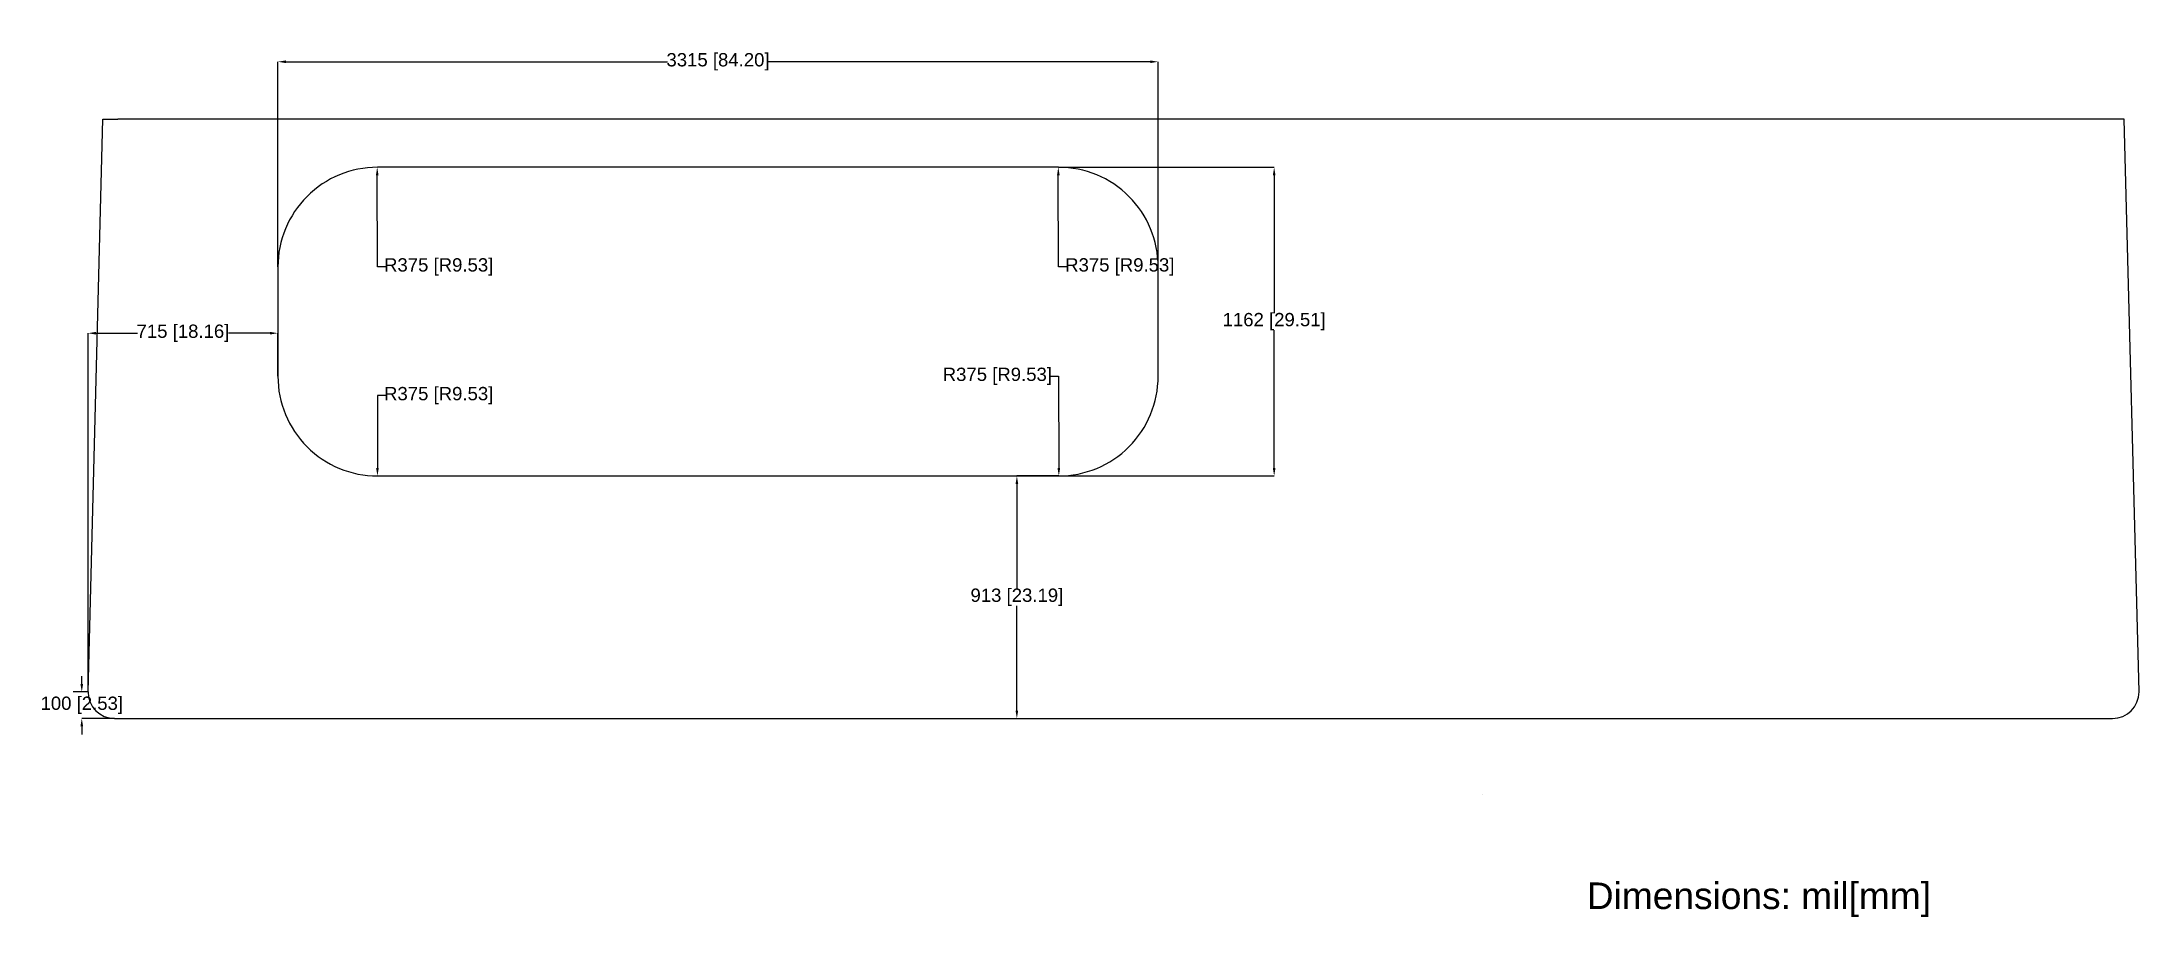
# Model space of a CAD drawing. Extents: x -174 to 7724, y -847 to 2447.
import ezdxf

# ---------------------------------------------------------------- set-up
doc = ezdxf.new("R2010")
doc.units = 9
doc.header["$MEASUREMENT"] = 0
doc.layers.add('Dimensions', color=7, linetype='Continuous')
doc.layers.add('Holes', color=7, linetype='Continuous')
doc.styles.get("Standard").update_dxf_attribs({"font": 'Arial.ttf'})
doc.dimstyles.get("Standard").update_dxf_attribs({"dimtxt": 50, "dimasz": 30, "dimexe": 0.18, "dimexo": 0.0625, "dimgap": 0.09, "dimtad": 0, "dimtih": 1, "dimtoh": 1, "dimdec": 0, "dimzin": 0, "dimdsep": 46, "dimtxsty": 'Standard', "dimcen": 20, "dimadec": 0, "dimazin": 0, "dimtfac": 1, "dimtdec": 0, "dimtofl": 0, "dimtmove": 0, "dimatfit": 3, "dimfxl": 1, "dimtolj": 1, "dimtzin": 0, "dimarcsym": 0})

# ---------------------------------------------------------------- blocks, each defined once
blk = doc.blocks.new('*D6')
at = {"layer": 'Defpoints', "color": 0, "transparency": 16777216}
for p in [(0, -0.3), (-23.5, -100), (100, -100)]:
    blk.add_point(p, dxfattribs=at)
at = {"layer": 'Dimensions', "color": 0, "lineweight": -2, "transparency": 16777216}
for p, q in [((-23.5, 29.7), (-23.5, 59.7)), ((-0.1, -0.3), (-23.7, -0.3)), ((99.9, -100), (-23.7, -100)), ((-23.5, -130), (-23.5, -160))]:
    blk.add_line(p, q, dxfattribs=at)
at = {"layer": 'Dimensions', "color": 0, "transparency": 16777216}
for points in [[(-28.5, 29.7), (-18.5, 29.7), (-23.5, -0.3)], [(-28.5, -130), (-18.5, -130), (-23.5, -100)]]:
    blk.add_solid(points, dxfattribs=at)
at = {"layer": 'Dimensions', "color": 0, "transparency": 16777216, "insert": (-23.5, -50.2), "char_height": 50, "attachment_point": 5}
blk.add_mtext('\\A1;100 [2.53]', dxfattribs=at)
blk = doc.blocks.new('*D11')
at = {"layer": 'Defpoints', "color": 0, "transparency": 16777216}
for p in [(3655, 813), (3498, -100), (3498, -100)]:
    blk.add_point(p, dxfattribs=at)
at = {"layer": 'Dimensions', "color": 0, "lineweight": -2, "transparency": 16777216}
for p, q in [((3654.9, 813), (3497.8, 813)), ((3498, 783), (3498, 388.4)), ((3498, -70), (3498, 324.6)), ((3497.9, -100), (3497.8, -100))]:
    blk.add_line(p, q, dxfattribs=at)
at = {"layer": 'Dimensions', "color": 0, "transparency": 16777216}
for points in [[(3493, 783), (3503, 783), (3498, 813)], [(3493, -70), (3503, -70), (3498, -100)]]:
    blk.add_solid(points, dxfattribs=at)
at = {"layer": 'Dimensions', "color": 0, "transparency": 16777216, "insert": (3498, 356.5), "char_height": 50, "attachment_point": 5}
blk.add_mtext('\\A1;913 [23.19]', dxfattribs=at)
blk = doc.blocks.new('*D12')
at = {"layer": 'Defpoints', "color": 0, "transparency": 16777216}
for p in [(3655, 1975), (4466.9, 1975), (3655, 813)]:
    blk.add_point(p, dxfattribs=at)
at = {"layer": 'Dimensions', "color": 0, "lineweight": -2, "transparency": 16777216}
for p, q in [((3655.1, 1975), (4467, 1975)), ((4466.9, 1945), (4466.9, 1425.9)), ((4466.9, 843), (4466.9, 1362.1)), ((3655.1, 813), (4467, 813))]:
    blk.add_line(p, q, dxfattribs=at)
at = {"layer": 'Dimensions', "color": 0, "transparency": 16777216}
for points in [[(4461.9, 1945), (4471.9, 1945), (4466.9, 1975)], [(4461.9, 843), (4471.9, 843), (4466.9, 813)]]:
    blk.add_solid(points, dxfattribs=at)
at = {"layer": 'Dimensions', "color": 0, "transparency": 16777216, "insert": (4466.9, 1394), "char_height": 50, "attachment_point": 5}
blk.add_mtext('\\A1;1162 [29.51]', dxfattribs=at)
blk = doc.blocks.new('*D14')
at = {"layer": 'Defpoints', "color": 0, "transparency": 16777216}
for p in [(0, 1350.3), (715, 1188), (0, 0)]:
    blk.add_point(p, dxfattribs=at)
at = {"layer": 'Dimensions', "color": 0, "lineweight": -2, "transparency": 16777216}
for p, q in [((0, 0.1), (0, 1350.4)), ((30, 1350.3), (186.5, 1350.3)), ((685, 1350.3), (528.5, 1350.3)), ((715, 1188.1), (715, 1350.4))]:
    blk.add_line(p, q, dxfattribs=at)
at = {"layer": 'Dimensions', "color": 0, "transparency": 16777216}
for points in [[(30, 1355.3), (30, 1345.3), (0, 1350.3)], [(685, 1355.3), (685, 1345.3), (715, 1350.3)]]:
    blk.add_solid(points, dxfattribs=at)
at = {"layer": 'Dimensions', "color": 0, "transparency": 16777216, "insert": (357.5, 1350.3), "char_height": 50, "attachment_point": 5}
blk.add_mtext('\\A1;715 [18.16]', dxfattribs=at)
blk = doc.blocks.new('*D15')
at = {"layer": 'Defpoints', "color": 0, "transparency": 16777216}
for p in [(4030, 2372.1), (715, 1600), (4030, 1600)]:
    blk.add_point(p, dxfattribs=at)
at = {"layer": 'Dimensions', "color": 0, "lineweight": -2, "transparency": 16777216}
for p, q in [((715, 1600.1), (715, 2372.3)), ((745, 2372.1), (2182.4, 2372.1)), ((4000, 2372.1), (2562.6, 2372.1)), ((4030, 1600.1), (4030, 2372.3))]:
    blk.add_line(p, q, dxfattribs=at)
at = {"layer": 'Dimensions', "color": 0, "transparency": 16777216}
for points in [[(745, 2377.1), (745, 2367.1), (715, 2372.1)], [(4000, 2377.1), (4000, 2367.1), (4030, 2372.1)]]:
    blk.add_solid(points, dxfattribs=at)
at = {"layer": 'Dimensions', "color": 0, "transparency": 16777216, "insert": (2372.5, 2372.1), "char_height": 50, "attachment_point": 5}
blk.add_mtext('\\A1;3315 [84.20]', dxfattribs=at)
blk = doc.blocks.new('*D16')
at = {"layer": 'Defpoints', "color": 0, "transparency": 16777216}
for p in [(1089, 1975), (1090, 1600)]:
    blk.add_point(p, dxfattribs=at)
at = {"layer": 'Dimensions', "color": 0, "lineweight": -2, "transparency": 16777216}
for p, q in [((1090, 1600), (1089.1, 1945)), ((1120, 1600), (1090, 1600))]:
    blk.add_line(p, q, dxfattribs=at)
at = {"layer": 'Dimensions', "color": 0, "transparency": 16777216}
blk.add_solid([(1094.1, 1945), (1084.1, 1945), (1089, 1975)], dxfattribs=at)
at = {"layer": 'Dimensions', "color": 0, "transparency": 16777216, "insert": (1320.6, 1600), "char_height": 50, "attachment_point": 5}
blk.add_mtext('\\A1;R375 [R9.53]', dxfattribs=at)
blk = doc.blocks.new('*D17')
at = {"layer": 'Defpoints', "color": 0, "transparency": 16777216}
for p in [(3655, 1188), (3656, 813)]:
    blk.add_point(p, dxfattribs=at)
at = {"layer": 'Dimensions', "color": 0, "lineweight": -2, "transparency": 16777216}
for p, q in [((3625, 1188), (3655, 1188)), ((3655, 1188), (3655.9, 843))]:
    blk.add_line(p, q, dxfattribs=at)
at = {"layer": 'Dimensions', "color": 0, "transparency": 16777216}
blk.add_solid([(3660.9, 843), (3650.9, 843), (3656, 813)], dxfattribs=at)
at = {"layer": 'Dimensions', "color": 0, "transparency": 16777216, "insert": (3424.4, 1188), "char_height": 50, "attachment_point": 5}
blk.add_mtext('\\A1;R375 [R9.53]', dxfattribs=at)
blk = doc.blocks.new('*D18')
at = {"layer": 'Defpoints', "color": 0, "transparency": 16777216}
for p in [(3654, 1975), (3655, 1600)]:
    blk.add_point(p, dxfattribs=at)
at = {"layer": 'Dimensions', "color": 0, "lineweight": -2, "transparency": 16777216}
for p, q in [((3655, 1600), (3654.1, 1945)), ((3685, 1600), (3655, 1600))]:
    blk.add_line(p, q, dxfattribs=at)
blk.add_arc((3655, 1600), 375, 90.00955, 90.1764, dxfattribs=at)
at = {"layer": 'Dimensions', "color": 0, "transparency": 16777216}
blk.add_solid([(3659.1, 1945), (3649.1, 1945), (3654, 1975)], dxfattribs=at)
at = {"layer": 'Dimensions', "color": 0, "transparency": 16777216, "insert": (3885.6, 1600), "char_height": 50, "attachment_point": 5}
blk.add_mtext('\\A1;R375 [R9.53]', dxfattribs=at)
blk = doc.blocks.new('*D20')
at = {"layer": 'Defpoints', "color": 0, "transparency": 16777216}
for p in [(1090, 1188), (1090, 813)]:
    blk.add_point(p, dxfattribs=at)
at = {"layer": 'Dimensions', "color": 0, "lineweight": -2, "transparency": 16777216}
for p, q in [((1120, 1115.4), (1090, 1115.4)), ((1090, 1115.4), (1090, 843))]:
    blk.add_line(p, q, dxfattribs=at)
at = {"layer": 'Dimensions', "color": 0, "transparency": 16777216}
blk.add_solid([(1085, 843), (1095, 843), (1090, 813)], dxfattribs=at)
at = {"layer": 'Dimensions', "color": 0, "transparency": 16777216, "insert": (1320.6, 1115.4), "char_height": 50, "attachment_point": 5}
blk.add_mtext('\\A1;R375 [R9.53]', dxfattribs=at)

msp = doc.modelspace()

# ---------------------------------------------------------------- linework, layer by layer
for p, q in [((7612, 2156), (112, 2156)), ((0, 0), (0, 0)), ((7724, 0), (7724, 0)), ((100, -100), (7624, -100))]:
    msp.add_line(p, q)
for centre, start, end in [((7624, 0), 270, 0), ((100, 0), 180, 270)]:
    msp.add_arc(centre, 100, start, end)
at = {"layer": 'Dimensions', "color": 7}
for p, q in [((0, 0), (56, 2156)), ((56, 2156), (112, 2156)), ((7668, 2156), (7612, 2156)), ((7724, 0), (7668, 2156)), ((0, 0), (-56, 0))]:
    msp.add_line(p, q, dxfattribs=at)
at = {"layer": 'Holes', "color": 1}
msp.add_lwpolyline([(1090, 813), (3655, 813, 0.414214), (4030, 1188), (4030, 1600, 0.414214), (3655, 1975), (1090, 1975, 0.414214), (715, 1600), (715, 1188, 0.414214)], format="xyb", close=True, dxfattribs=at)

# ---------------------------------------------------------------- texts
at = {"layer": 'Dimensions', "color": 7}
for s, p in [('Dimensions: mil [ mm]', (5247.5, -386.1)), ('Dimensions: mil[mm]', (5881.1, -433.4)), ('Dimensions: mil[mm]', (5881.1, -433.7))]:
    msp.add_text(s, height=0.2, dxfattribs=at).set_placement(p)
at = {"layer": 'Dimensions', "color": 5}
msp.add_text('Dimensions: mil[mm]', height=100, dxfattribs=at).set_placement((5644.4, -817.3, 19844.2))

# ---------------------------------------------------------------- dimensions: what is measured, and where the dimension line sits
for base, p1, p2, picture, middle in [((4030, 2372.1), (715, 1600), (4030, 1600), '*D15', (2372.5, 2372.1)), ((0, 1350.3), (715, 1188), (0, 0), '*D14', (357.5, 1350.3))]:
    dim = msp.add_linear_dim(base=base, p1=p1, p2=p2, dimstyle='Standard', dxfattribs=at)
    dim.commit()
    dim.dimension.update_dxf_attribs({"geometry": picture, "text_midpoint": middle})
for center, mpoint, picture, middle in [((1090, 1600), (1089, 1975), '*D16', (1320.6, 1600)), ((3655, 1600), (3654, 1975), '*D18', (3885.6, 1600)), ((1090, 1188), (1090, 813), '*D20', (1320.6, 1115.4)), ((3655, 1188), (3656, 813), '*D17', (3424.4, 1188))]:
    dim = msp.add_radius_dim(center=center, mpoint=mpoint, dimstyle='Standard', dxfattribs=at)
    dim.commit()
    dim.dimension.update_dxf_attribs({"geometry": picture, "text_midpoint": middle, "dimtype": 164})
for base, p1, p2, picture, middle in [((4466.9, 1975), (3655, 813), (3655, 1975), '*D12', (4466.9, 1394)), ((3498, -100), (3655, 813), (3498, -100), '*D11', (3498, 356.5)), ((-23.5, -100), (0, -0.3), (100, -100), '*D6', (-23.5, -50.2))]:
    dim = msp.add_linear_dim(base=base, p1=p1, p2=p2, angle=90, dimstyle='Standard', dxfattribs=at)
    dim.commit()
    dim.dimension.update_dxf_attribs({"geometry": picture, "text_midpoint": middle})

doc.saveas('drawing.dxf')
